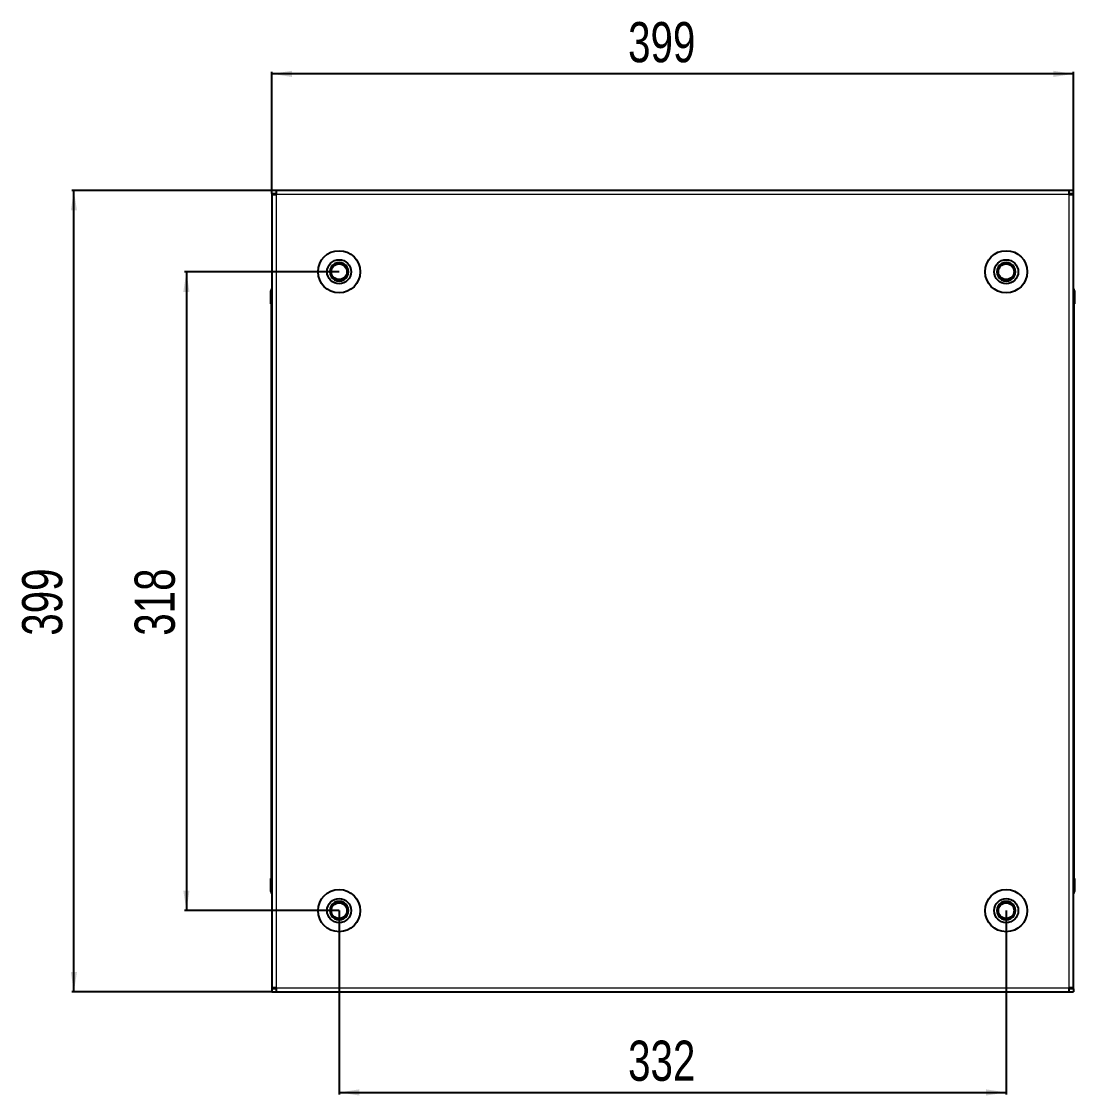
# Model space of a CAD drawing. Header units: millimetres. Extents: x 1021 to 2493, y 561 to 1511.
# Drawn here: x 1021 to 1545, y 892 to 1426 of the extents above; entities that cross this region are included whole.
import ezdxf

# ---------------------------------------------------------------- set-up
doc = ezdxf.new("R2010")
doc.units = ezdxf.units.MM
doc.layers.add('FORMAT', color=7, linetype='Continuous')
doc.styles.add('SLDTEXTSTYLE0', font='TXT', dxfattribs={"width": 0.75})
doc.dimstyles.new('SLDDIMSTYLE0', dxfattribs={"dimtxt": 20, "dimasz": 10, "dimexe": 0, "dimexo": 0.0625, "dimgap": 5, "dimtad": 2, "dimdec": 1, "dimrnd": 1e-09, "dimzin": 12, "dimdsep": 46, "dimtxsty": 'SLDTEXTSTYLE0', "dimsah": 1, "dimcen": 0.09, "dimadec": 0, "dimazin": 3, "dimtfac": 1, "dimtofl": 0, "dimtmove": 0, "dimatfit": 3, "dimfxl": 0, "dimfrac": 2, "dimtolj": 1, "dimtzin": 12, "dimarcsym": 0})

# ---------------------------------------------------------------- blocks, each defined once
blk = doc.blocks.new('_D')
at = {"layer": 'FORMAT'}
for p, q in [((1145.12, 1342.16), (1045.63, 1342.16)), ((1046.63, 943.16), (1046.63, 1342.16)), ((1145.12, 943.16), (1045.63, 943.16))]:
    blk.add_line(p, q, dxfattribs=at)
for points in [[(1046.63, 1342.16), (1045.09, 1332.16), (1048.17, 1332.16)], [(1046.63, 943.16), (1048.17, 953.16), (1045.09, 953.16)]]:
    blk.add_solid(points, dxfattribs=at)
at = {"layer": 'FORMAT', "insert": (1020.85, 1120.5), "char_height": 20, "attachment_point": 1, "rotation": 90, "style": 'SLDTEXTSTYLE0'}
blk.add_mtext('399', dxfattribs=at)
blk = doc.blocks.new('_D_1')
at = {"layer": 'FORMAT'}
for p, q in [((1145.13, 1342.17), (1145.13, 1401.16)), ((1544.13, 1342.17), (1544.13, 1401.16)), ((1544.13, 1400.16), (1145.13, 1400.16))]:
    blk.add_line(p, q, dxfattribs=at)
for points in [[(1145.13, 1400.16), (1155.13, 1398.63), (1155.13, 1401.7)], [(1544.13, 1400.16), (1534.13, 1401.7), (1534.13, 1398.63)]]:
    blk.add_solid(points, dxfattribs=at)
at = {"layer": 'FORMAT', "insert": (1322.46, 1425.95), "char_height": 20, "attachment_point": 1, "style": 'SLDTEXTSTYLE0'}
blk.add_mtext('399', dxfattribs=at)
blk = doc.blocks.new('_D_2')
at = {"layer": 'FORMAT'}
for p, q in [((1178.63, 983.65), (1178.63, 892.16)), ((1510.63, 983.65), (1510.63, 892.16)), ((1178.63, 893.16), (1510.63, 893.16))]:
    blk.add_line(p, q, dxfattribs=at)
for points in [[(1178.63, 893.16), (1188.63, 891.63), (1188.63, 894.7)], [(1510.63, 893.16), (1500.63, 894.7), (1500.63, 891.63)]]:
    blk.add_solid(points, dxfattribs=at)
at = {"layer": 'FORMAT', "insert": (1322.46, 918.95), "char_height": 20, "attachment_point": 1, "style": 'SLDTEXTSTYLE0'}
blk.add_mtext('332', dxfattribs=at)
blk = doc.blocks.new('_D_3')
at = {"layer": 'FORMAT'}
for p, q in [((1178.62, 1301.66), (1101.63, 1301.66)), ((1102.63, 1301.66), (1102.63, 983.66)), ((1178.62, 983.66), (1101.63, 983.66))]:
    blk.add_line(p, q, dxfattribs=at)
for points in [[(1102.63, 1301.66), (1101.09, 1291.66), (1104.17, 1291.66)], [(1102.63, 983.66), (1104.17, 993.66), (1101.09, 993.66)]]:
    blk.add_solid(points, dxfattribs=at)
at = {"layer": 'FORMAT', "insert": (1076.85, 1120.5), "char_height": 20, "attachment_point": 1, "rotation": 90, "style": 'SLDTEXTSTYLE0'}
blk.add_mtext('318', dxfattribs=at)

msp = doc.modelspace()

# ---------------------------------------------------------------- linework, layer by layer
at = {"color": 7, "linetype": 'Continuous', "lineweight": 25}
for p, q in [((1145.13, 1340.66), (1145.13, 1342.16)), ((1147.23, 1342.16), (1145.13, 1342.16)), ((1147.23, 1342.16), (1147.23, 1340.06)), ((1542.03, 1342.16), (1147.23, 1342.16)), ((1542.03, 1340.06), (1542.03, 1342.16)), ((1544.13, 1342.16), (1542.03, 1342.16)), ((1544.13, 1340.66), (1544.13, 1342.16)), ((1145.13, 1340.66), (1147.23, 1340.66)), ((1145.13, 1340.66), (1145.13, 1340.06)), ((1145.13, 1340.06), (1145.13, 945.26)), ((1145.13, 1340.06), (1147.23, 1340.06)), ((1542.03, 1340.66), (1544.13, 1340.66)), ((1542.03, 1340.06), (1544.13, 1340.06)), ((1544.13, 1340.06), (1544.13, 1340.66)), ((1544.13, 945.26), (1544.13, 1340.06)), ((1144.63, 1292.16), (1144.63, 1285.66)), ((1144.63, 1285.66), (1144.63, 1292.16)), ((1544.13, 1293.49), (1544.13, 1293.49)), ((1544.63, 1292.16), (1544.63, 1285.66)), ((1544.63, 1285.66), (1544.63, 1292.16)), ((1144.63, 1285.66), (1144.63, 1285.66)), ((1145.13, 1285.66), (1144.63, 1285.66)), ((1144.78, 1285.66), (1144.78, 999.66)), ((1544.13, 1285.66), (1544.63, 1285.66)), ((1544.48, 999.66), (1544.48, 1285.66)), ((1544.63, 1285.66), (1544.63, 1285.66)), ((1544.63, 1285.66), (1544.63, 1285.66)), ((1144.63, 993.16), (1144.63, 999.66)), ((1144.63, 999.66), (1144.63, 999.66)), ((1144.63, 999.66), (1144.63, 999.66)), ((1144.63, 999.66), (1144.63, 993.16)), ((1145.13, 999.66), (1144.63, 999.66)), ((1544.13, 999.66), (1544.63, 999.66)), ((1544.63, 999.66), (1544.63, 999.66)), ((1544.63, 993.16), (1544.63, 999.66)), ((1544.63, 999.66), (1544.63, 993.16)), ((1145.13, 991.84), (1145.13, 991.84)), ((1147.23, 945.26), (1145.13, 945.26)), ((1145.13, 945.26), (1145.13, 944.66)), ((1145.13, 944.66), (1145.13, 943.16)), ((1147.23, 944.66), (1145.13, 944.66)), ((1145.13, 943.16), (1147.23, 943.16)), ((1147.23, 945.26), (1147.23, 943.16)), ((1147.23, 943.16), (1542.03, 943.16)), ((1542.03, 943.16), (1542.03, 945.26)), ((1544.13, 945.26), (1542.03, 945.26)), ((1544.13, 944.66), (1542.03, 944.66)), ((1542.03, 943.16), (1544.13, 943.16)), ((1544.13, 944.66), (1544.13, 945.26)), ((1544.13, 944.66), (1544.13, 943.16))]:
    msp.add_line(p, q, dxfattribs=at)
at = {"color": 8, "linetype": 'Continuous', "lineweight": 18}
for p, q in [((1542.03, 1340.06), (1147.23, 1340.06)), ((1147.23, 1340.06), (1147.23, 945.26)), ((1542.03, 945.26), (1542.03, 1340.06)), ((1145.13, 1292.16), (1144.63, 1292.16)), ((1544.13, 1292.16), (1544.63, 1292.16)), ((1145.13, 993.16), (1144.63, 993.16)), ((1544.13, 993.16), (1544.63, 993.16)), ((1147.23, 945.26), (1542.03, 945.26))]:
    msp.add_line(p, q, dxfattribs=at)
at = {"color": 7, "linetype": 'Continuous', "lineweight": 25}
for centre, radius in [((1178.63, 1301.66), 10.5), ((1510.63, 1301.66), 10.5), ((1178.63, 1301.66), 6), ((1178.63, 1301.66), 3.9), ((1510.63, 1301.66), 6), ((1510.63, 1301.66), 3.9), ((1178.63, 983.66), 10.5), ((1178.63, 983.66), 6), ((1510.63, 983.66), 10.5), ((1510.63, 983.66), 6), ((1178.63, 983.66), 3.9), ((1510.63, 983.66), 3.9)]:
    msp.add_circle(centre, radius, dxfattribs=at)
for centre, radius, start, end in [((1178.63, 1301.66), 4.62, 120, 180), ((1178.63, 1301.66), 4.62, 60, 120), ((1178.63, 1301.66), 4.62, 360, 60), ((1510.63, 1301.66), 4.62, 120, 180), ((1510.63, 1301.66), 4.62, 60, 120), ((1510.63, 1301.66), 4.62, 0, 60), ((1178.63, 1301.66), 4.62, 180, 240), ((1178.63, 1301.66), 4.62, 300, 360), ((1510.63, 1301.66), 4.62, 180, 240), ((1510.63, 1301.66), 4.62, 300, 0), ((1178.63, 1301.66), 4.62, 240, 300), ((1510.63, 1301.66), 4.62, 240, 300), ((1146.63, 1292.16), 2, 138.5904, 180), ((1542.63, 1292.16), 2, 0, 41.3942), ((1146.63, 993.16), 2, 180, 221.4096), ((1146.63, 993.16), 2, 180, 221.4096), ((1542.63, 993.16), 2, 318.5749, 360), ((1542.63, 993.16), 2, 318.5904, 0), ((1178.63, 983.66), 4.62, 120, 180), ((1178.63, 983.66), 4.62, 60, 120), ((1178.63, 983.66), 4.62, 360, 60), ((1510.63, 983.66), 4.62, 120, 180), ((1510.63, 983.66), 4.62, 60, 120), ((1510.63, 983.66), 4.62, 0, 60), ((1178.63, 983.66), 4.62, 180, 240), ((1178.63, 983.66), 4.62, 240, 300), ((1178.63, 983.66), 4.62, 300, 360), ((1510.63, 983.66), 4.62, 180, 240), ((1510.63, 983.66), 4.62, 240, 300), ((1510.63, 983.66), 4.62, 300, 0)]:
    msp.add_arc(centre, radius, start, end, dxfattribs=at)
for points, knots in [([(1174.01, 1301.66), (1174.34, 1302.24), (1174.91, 1303.22), (1175.73, 1304.64), (1176.14, 1305.35), (1176.32, 1305.66)], [0, 0, 0, 0, 0.439131, 0.751378, 1, 1, 1, 1]), ([(1176.32, 1305.66), (1176.52, 1305.66), (1177.22, 1305.66), (1178.53, 1305.66), (1179.92, 1305.66), (1180.67, 1305.66), (1180.94, 1305.66)], [0, 0, 0, 0, 0.139329, 0.48527, 0.816356, 1, 1, 1, 1]), ([(1180.94, 1305.66), (1181.27, 1305.09), (1181.83, 1304.11), (1182.66, 1302.69), (1183.07, 1301.98), (1183.25, 1301.66)], [0, 0, 0, 0, 0.439131, 0.751378, 1, 1, 1, 1]), ([(1506.01, 1301.66), (1506.34, 1302.24), (1506.91, 1303.22), (1507.73, 1304.64), (1508.14, 1305.35), (1508.32, 1305.66)], [0, 0, 0, 0, 0.439131, 0.751378, 1, 1, 1, 1]), ([(1508.32, 1305.66), (1508.52, 1305.66), (1509.22, 1305.66), (1510.53, 1305.66), (1511.92, 1305.66), (1512.67, 1305.66), (1512.94, 1305.66)], [0, 0, 0, 0, 0.139329, 0.48527, 0.816356, 1, 1, 1, 1]), ([(1512.94, 1305.66), (1513.27, 1305.09), (1513.83, 1304.11), (1514.66, 1302.69), (1515.07, 1301.98), (1515.25, 1301.66)], [0, 0, 0, 0, 0.439131, 0.751378, 1, 1, 1, 1]), ([(1176.32, 1297.66), (1175.99, 1298.24), (1175.42, 1299.22), (1174.6, 1300.64), (1174.19, 1301.35), (1174.01, 1301.66)], [0, 0, 0, 0, 0.439131, 0.751378, 1, 1, 1, 1]), ([(1183.25, 1301.66), (1182.92, 1301.09), (1182.35, 1300.11), (1181.53, 1298.69), (1181.12, 1297.98), (1180.94, 1297.66)], [0, 0, 0, 0, 0.439131, 0.751378, 1, 1, 1, 1]), ([(1508.32, 1297.66), (1507.99, 1298.24), (1507.42, 1299.22), (1506.6, 1300.64), (1506.19, 1301.35), (1506.01, 1301.66)], [0, 0, 0, 0, 0.439131, 0.751378, 1, 1, 1, 1]), ([(1515.25, 1301.66), (1514.92, 1301.09), (1514.35, 1300.11), (1513.53, 1298.69), (1513.12, 1297.98), (1512.94, 1297.66)], [0, 0, 0, 0, 0.439131, 0.751378, 1, 1, 1, 1]), ([(1180.94, 1297.66), (1180.67, 1297.66), (1179.92, 1297.66), (1178.53, 1297.66), (1177.22, 1297.66), (1176.52, 1297.66), (1176.32, 1297.66)], [0, 0, 0, 0, 0.183644, 0.51473, 0.860671, 1, 1, 1, 1]), ([(1512.94, 1297.66), (1512.67, 1297.66), (1511.92, 1297.66), (1510.53, 1297.66), (1509.22, 1297.66), (1508.52, 1297.66), (1508.32, 1297.66)], [0, 0, 0, 0, 0.183644, 0.51473, 0.860671, 1, 1, 1, 1]), ([(1174.01, 983.66), (1174.34, 984.24), (1174.91, 985.22), (1175.73, 986.64), (1176.14, 987.35), (1176.32, 987.66)], [0, 0, 0, 0, 0.439131, 0.751378, 1, 1, 1, 1]), ([(1176.32, 987.66), (1176.52, 987.66), (1177.22, 987.66), (1178.53, 987.66), (1179.92, 987.66), (1180.67, 987.66), (1180.94, 987.66)], [0, 0, 0, 0, 0.139329, 0.48527, 0.816356, 1, 1, 1, 1]), ([(1180.94, 987.66), (1181.27, 987.09), (1181.83, 986.11), (1182.66, 984.69), (1183.07, 983.98), (1183.25, 983.66)], [0, 0, 0, 0, 0.439131, 0.751378, 1, 1, 1, 1]), ([(1506.01, 983.66), (1506.34, 984.24), (1506.91, 985.22), (1507.73, 986.64), (1508.14, 987.35), (1508.32, 987.66)], [0, 0, 0, 0, 0.439131, 0.751378, 1, 1, 1, 1]), ([(1508.32, 987.66), (1508.52, 987.66), (1509.22, 987.66), (1510.53, 987.66), (1511.92, 987.66), (1512.67, 987.66), (1512.94, 987.66)], [0, 0, 0, 0, 0.139329, 0.48527, 0.816356, 1, 1, 1, 1]), ([(1512.94, 987.66), (1513.27, 987.09), (1513.83, 986.11), (1514.66, 984.69), (1515.07, 983.98), (1515.25, 983.66)], [0, 0, 0, 0, 0.439131, 0.751378, 1, 1, 1, 1]), ([(1176.32, 979.66), (1175.99, 980.24), (1175.42, 981.22), (1174.6, 982.64), (1174.19, 983.35), (1174.01, 983.66)], [0, 0, 0, 0, 0.439131, 0.751378, 1, 1, 1, 1]), ([(1180.94, 979.66), (1180.67, 979.66), (1179.92, 979.66), (1178.53, 979.66), (1177.22, 979.66), (1176.52, 979.66), (1176.32, 979.66)], [0, 0, 0, 0, 0.183644, 0.51473, 0.860671, 1, 1, 1, 1]), ([(1183.25, 983.66), (1182.92, 983.09), (1182.35, 982.11), (1181.53, 980.69), (1181.12, 979.98), (1180.94, 979.66)], [0, 0, 0, 0, 0.439131, 0.751378, 1, 1, 1, 1]), ([(1508.32, 979.66), (1507.99, 980.24), (1507.42, 981.22), (1506.6, 982.64), (1506.19, 983.35), (1506.01, 983.66)], [0, 0, 0, 0, 0.439131, 0.751378, 1, 1, 1, 1]), ([(1512.94, 979.66), (1512.67, 979.66), (1511.92, 979.66), (1510.53, 979.66), (1509.22, 979.66), (1508.52, 979.66), (1508.32, 979.66)], [0, 0, 0, 0, 0.183644, 0.51473, 0.860671, 1, 1, 1, 1]), ([(1515.25, 983.66), (1514.92, 983.09), (1514.35, 982.11), (1513.53, 980.69), (1513.12, 979.98), (1512.94, 979.66)], [0, 0, 0, 0, 0.439131, 0.751378, 1, 1, 1, 1])]:
    msp.add_open_spline(points, degree=3, knots=knots, dxfattribs=at)

# ---------------------------------------------------------------- dimensions: what is measured, and where the dimension line sits
at = {"layer": 'FORMAT'}
dim = msp.add_linear_dim(base=(1145.13, 1400.16), p1=(1544.13, 1342.16), p2=(1145.13, 1342.16), dimstyle='SLDDIMSTYLE0', dxfattribs=at)
dim.commit()
dim.dimension.update_dxf_attribs({"geometry": '_D_1', "text_midpoint": (1344.63, 1400.16), "dimtype": 160})
for base, p1, p2, angle, picture, middle in [((1046.63, 1342.16), (1145.13, 943.16), (1145.13, 1342.16), 90, '_D', (1046.63, 1142.66)), ((1102.63, 983.66), (1178.63, 1301.66), (1178.63, 983.66), 90, '_D_3', (1102.63, 1142.66)), ((1510.63, 893.16), (1178.63, 983.66), (1510.63, 983.66), 0, '_D_2', (1344.63, 893.16))]:
    dim = msp.add_linear_dim(base=base, p1=p1, p2=p2, angle=angle, dimstyle='SLDDIMSTYLE0', dxfattribs=at)
    dim.commit()
    dim.dimension.update_dxf_attribs({"geometry": picture, "text_midpoint": middle, "dimtype": 160})

doc.saveas('drawing.dxf')
